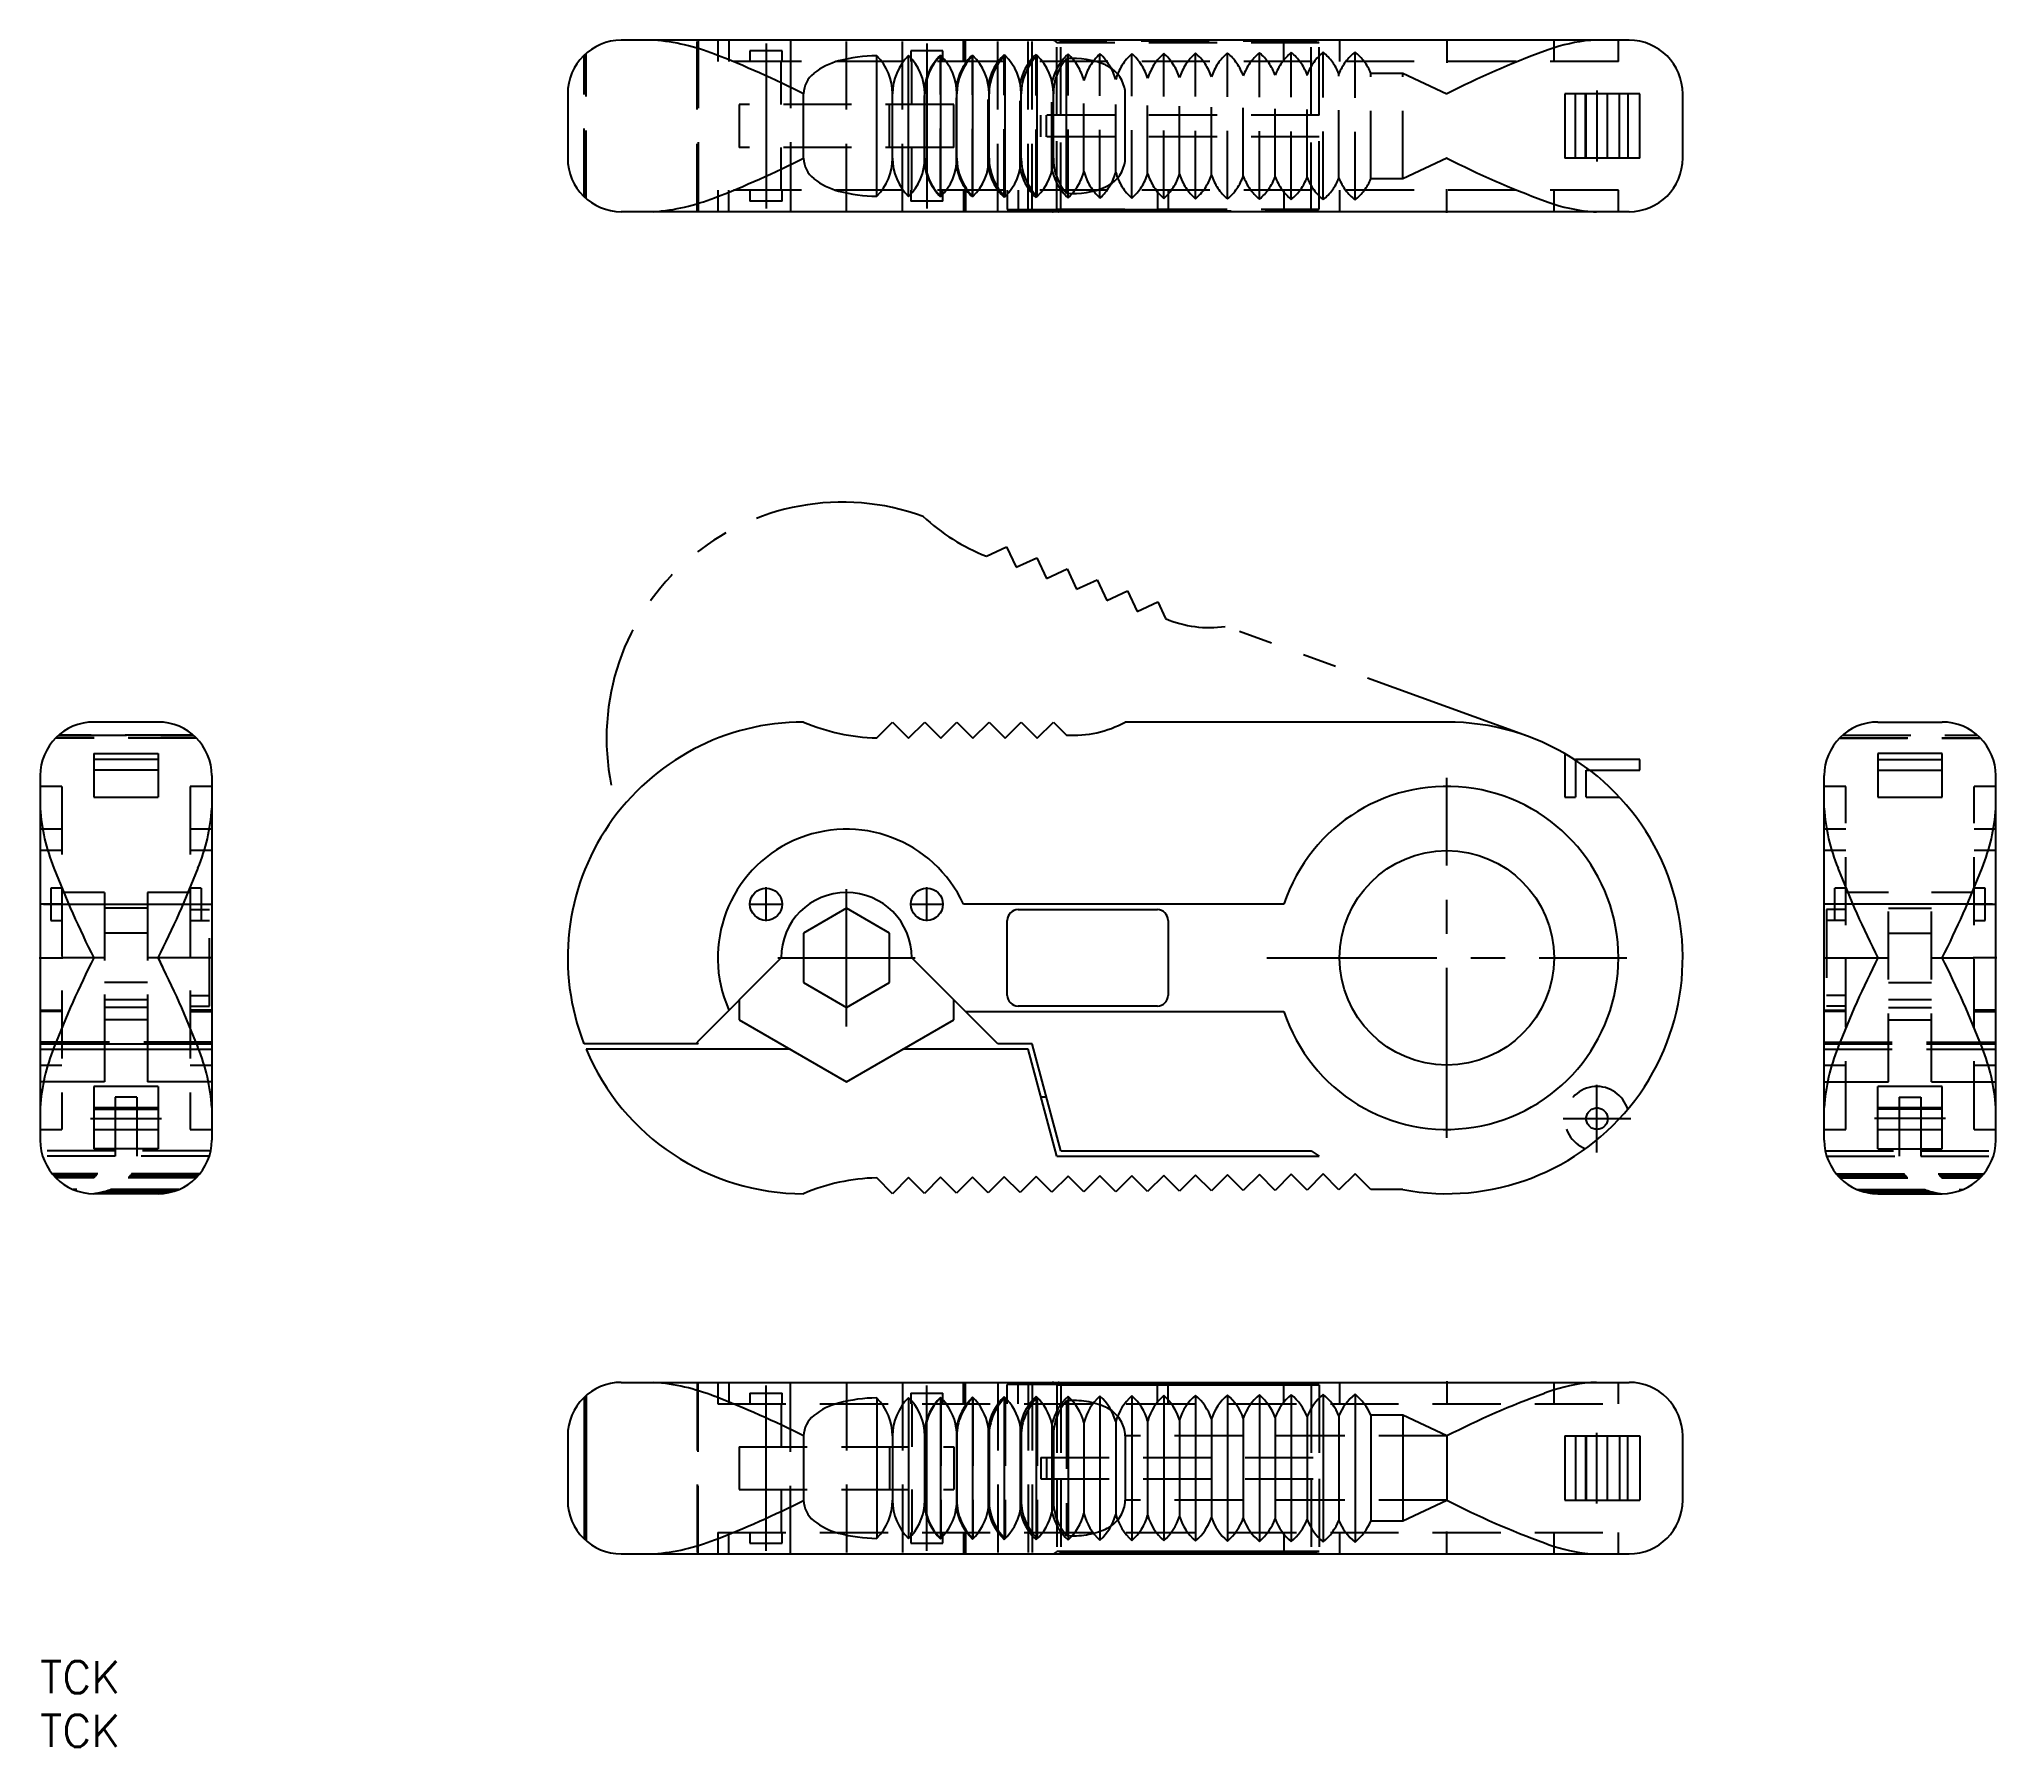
# Model space of a CAD drawing. Extents: x 0 to 182, y -8 to 151.
import ezdxf

# ---------------------------------------------------------------- set-up
doc = ezdxf.new("R2010")
doc.units = 0
doc.header["$LTSCALE"] = 0.5
for name, pattern in [('CENTER', [50.8, 31.75, -6.35, 6.35, -6.35]), ('DASHED', [19.05, 12.7, -6.35]), ('PHANTOM', [63.5, 31.75, -6.35, 6.35, -6.35, 6.35, -6.35])]:
    doc.linetypes.add(name, pattern=pattern)
for name, color, linetype in [('MSM_CENTER', 1, 'CENTER'), ('MSM_CONTINUOUS', 7, 'CONTINUOUS'), ('MSM_DASHED', 4, 'DASHED'), ('MSM_IMAGINARY', 6, 'PHANTOM'), ('MSM_PART_NUMBER', 7, 'CONTINUOUS')]:
    doc.layers.add(name, color=color, linetype=linetype)
doc.styles.get("Standard").update_dxf_attribs({"font": 'txt.shx', "height": 3, "bigfont": 'bigfont.shx'})

msp = doc.modelspace()

# ---------------------------------------------------------------- linework, layer by layer
at = {"layer": 'MSM_CENTER'}
for p, q in [((67.7, 150.9), (67.7, 135.5)), ((82.7, 150.9), (82.7, 135.5)), ((131.2, 151.3), (131.2, 149.1)), ((145.2, 146.5), (145.2, 139.9)), ((131.2, 135.1), (131.2, 137.3)), ((131.2, 48.8), (131.2, 82.4)), ((67.7, 69.03), (67.7, 72.18)), ((75.2, 59.2), (75.2, 72)), ((82.7, 69.03), (82.7, 72.18)), ((0.3, 70.6), (15.7, 70.6)), ((66.12, 70.6), (69.28, 70.6)), ((81.12, 70.6), (84.28, 70.6)), ((182.1, 70.6), (166.7, 70.6)), ((-0.1, 65.6), (2.1, 65.6)), ((16.1, 65.6), (13.9, 65.6)), ((68.8, 65.6), (81.6, 65.6)), ((114.4, 65.6), (148, 65.6)), ((166.3, 65.6), (168.5, 65.6)), ((182.5, 65.6), (180.3, 65.6)), ((145.2, 47.45), (145.2, 53.75)), ((4.7, 50.6), (11.3, 50.6)), ((142.05, 50.6), (148.35, 50.6)), ((177.7, 50.6), (171.1, 50.6)), ((67.7, 10.3), (67.7, 25.7)), ((82.7, 10.3), (82.7, 25.7)), ((131.2, 26.1), (131.2, 23.9)), ((145.2, 14.7), (145.2, 21.3)), ((131.2, 9.9), (131.2, 12.1))]:
    msp.add_line(p, q, dxfattribs=at)
at = {"layer": 'MSM_CONTINUOUS'}
for p, q in [((148.2, 151.2), (54.2, 151.2)), ((78.03, 136.65), (78.03, 149.75)), ((81, 136.63), (81, 149.77)), ((84, 136.63), (84, 149.77)), ((87, 136.63), (87, 149.77)), ((90, 136.63), (90, 149.77)), ((93, 136.63), (93, 149.77)), ((95.72, 136.93), (95.72, 149.47)), ((49.2, 146.2), (49.2, 140.2)), ((71.2, 140.2), (71.2, 146.2)), ((79.5, 140.2), (79.5, 146.2)), ((82.5, 140.2), (82.5, 146.2)), ((85.5, 140.2), (85.5, 146.2)), ((88.5, 140.2), (88.5, 146.2)), ((91.5, 140.2), (91.5, 146.2)), ((94.5, 140.2), (94.5, 146.2)), ((101.2, 140.2), (101.2, 146.2)), ((149.2, 146.2), (142.2, 146.2)), ((142.2, 146.2), (142.2, 140.2)), ((143.2, 140.2), (143.2, 146.2)), ((149.2, 140.2), (149.2, 146.2)), ((153.2, 140.2), (153.2, 146.2)), ((149.2, 140.2), (142.2, 140.2)), ((148.2, 135.2), (54.2, 135.2)), ((11, 87.6), (5, 87.6)), ((78.03, 86.13), (79.5, 87.6)), ((79.5, 87.6), (81, 86.1)), ((81, 86.1), (82.5, 87.6)), ((82.5, 87.6), (84, 86.1)), ((84, 86.1), (85.5, 87.6)), ((85.5, 87.6), (87, 86.1)), ((87, 86.1), (88.5, 87.6)), ((88.5, 87.6), (90, 86.1)), ((90, 86.1), (91.5, 87.6)), ((91.5, 87.6), (93, 86.1)), ((93, 86.1), (94.5, 87.6)), ((94.5, 87.6), (95.72, 86.38)), ((131.2, 87.6), (101.2, 87.6)), ((168.1, 86.36), (168.13, 86.38)), ((171.4, 87.6), (177.4, 87.6)), ((180.67, 86.38), (180.7, 86.36)), ((180.7, 86.36), (180.7, 86.36)), ((149.2, 84.1), (143.2, 84.1)), ((143.2, 84.1), (143.2, 84.04)), ((149.2, 83.1), (149.2, 84.1)), ((177.4, 84.65), (171.4, 84.65)), ((171.4, 84.65), (171.4, 80.6)), ((171.4, 84.1), (177.4, 84.1)), ((177.4, 80.6), (177.4, 84.65)), ((0, 82.6), (0, 48.6)), ((16, 82.6), (16, 48.6)), ((144.53, 83.1), (149.2, 83.1)), ((166.4, 48.6), (166.4, 82.6)), ((171.4, 83.1), (177.4, 83.1)), ((182.4, 48.6), (182.4, 82.6)), ((171.4, 80.6), (177.4, 80.6)), ((75.2, 70.22), (71.2, 67.91)), ((79.2, 67.91), (75.2, 70.22)), ((116, 70.6), (86.11, 70.6)), ((91.2, 70.1), (104.2, 70.1)), ((71.2, 67.91), (71.2, 63.29)), ((79.2, 63.29), (79.2, 67.91)), ((90.2, 62.1), (90.2, 69.1)), ((105.2, 69.1), (105.2, 62.1)), ((69.1, 65.6), (61.26, 57.75)), ((89.33, 57.57), (81.3, 65.6)), ((71.2, 63.29), (75.2, 60.98)), ((75.2, 60.98), (79.2, 63.29)), ((65.2, 61.7), (65.2, 59.83)), ((85.2, 59.83), (85.2, 61.7)), ((86.3, 60.6), (116, 60.6)), ((104.2, 61.1), (91.2, 61.1)), ((65.2, 59.83), (75.2, 54.05)), ((75.2, 54.05), (85.2, 59.83)), ((0, 57.57), (16, 57.57)), ((0, 57.07), (16, 57.07)), ((6, 57.57), (6, 57.07)), ((10, 57.57), (10, 57.07)), ((61.36, 57.57), (50.72, 57.57)), ((69.97, 57.07), (50.92, 57.07)), ((92.14, 57.07), (80.43, 57.07)), ((92.53, 57.57), (89.33, 57.57)), ((94.82, 47.1), (92.14, 57.07)), ((95.2, 47.6), (92.53, 57.57)), ((93.86, 52.6), (93.34, 52.6)), ((171.4, 47.8), (171.4, 51.48)), ((177.4, 51.48), (171.4, 51.48)), ((177.4, 47.8), (177.4, 51.48)), ((171.4, 49.6), (177.4, 49.6)), ((95.2, 47.6), (118.55, 47.6)), ((171.4, 47.8), (177.4, 47.8)), ((94.82, 47.1), (119.29, 47.1)), ((79.5, 43.6), (78.03, 45.07)), ((81, 45.1), (79.5, 43.6)), ((82.47, 43.63), (81, 45.1)), ((83.97, 45.13), (82.47, 43.63)), ((85.45, 43.65), (83.97, 45.13)), ((86.95, 45.15), (85.45, 43.65)), ((88.42, 43.68), (86.95, 45.15)), ((89.92, 45.18), (88.42, 43.68)), ((91.4, 43.7), (89.92, 45.18)), ((92.9, 45.2), (91.4, 43.7)), ((94.37, 43.73), (92.9, 45.2)), ((95.87, 45.23), (94.37, 43.73)), ((97.34, 43.76), (95.87, 45.23)), ((98.84, 45.26), (97.34, 43.76)), ((100.32, 43.78), (98.84, 45.26)), ((101.82, 45.28), (100.32, 43.78)), ((103.29, 43.81), (101.82, 45.28)), ((104.79, 45.31), (103.29, 43.81)), ((106.27, 43.83), (104.79, 45.31)), ((107.77, 45.33), (106.27, 43.83)), ((109.24, 43.86), (107.77, 45.33)), ((110.74, 45.36), (109.24, 43.86)), ((112.21, 43.89), (110.74, 45.36)), ((113.71, 45.39), (112.21, 43.89)), ((115.19, 43.91), (113.71, 45.39)), ((116.69, 45.41), (115.19, 43.91)), ((118.16, 43.94), (116.69, 45.41)), ((119.66, 45.44), (118.16, 43.94)), ((121.14, 43.96), (119.66, 45.44)), ((122.64, 45.46), (121.14, 43.96)), ((124.11, 43.99), (122.64, 45.46)), ((127.08, 43.99), (124.11, 43.99)), ((11, 43.6), (5, 43.6)), ((171.4, 43.6), (177.4, 43.6)), ((54.2, 26), (148.2, 26)), ((94.82, 25.77), (119.29, 25.77)), ((95.2, 25.9), (95.2, 25.77)), ((95.2, 25.9), (118.55, 25.9)), ((118.55, 25.9), (118.55, 25.77)), ((50.72, 24.59), (50.72, 11.41)), ((50.92, 24.77), (50.92, 11.23)), ((78.03, 24.55), (78.03, 11.45)), ((81, 24.57), (81, 11.43)), ((83.97, 24.6), (83.97, 11.4)), ((86.95, 24.62), (86.95, 11.38)), ((89.92, 24.65), (89.92, 11.35)), ((92.9, 24.67), (92.9, 11.33)), ((95.87, 24.69), (95.87, 11.31)), ((98.84, 24.72), (98.84, 11.28)), ((101.82, 24.74), (101.82, 11.26)), ((104.79, 24.76), (104.79, 11.24)), ((107.77, 24.79), (107.77, 11.21)), ((110.74, 24.81), (110.74, 11.19)), ((113.71, 24.83), (113.71, 11.17)), ((116.69, 24.85), (116.69, 11.15)), ((119.66, 24.87), (119.66, 11.13)), ((122.64, 24.89), (122.64, 11.11)), ((91.4, 22.01), (91.4, 13.99)), ((94.37, 22.13), (94.37, 13.87)), ((97.34, 22.24), (97.34, 13.76)), ((100.32, 22.34), (100.32, 13.66)), ((103.29, 22.43), (103.29, 13.57)), ((106.27, 22.51), (106.27, 13.49)), ((109.24, 22.59), (109.24, 13.41)), ((112.21, 22.67), (112.21, 13.33)), ((115.19, 22.74), (115.19, 13.26)), ((118.16, 22.81), (118.16, 13.19)), ((121.14, 22.87), (121.14, 13.13)), ((124.11, 22.93), (124.11, 13.07)), ((127.08, 22.93), (124.11, 22.93)), ((131.2, 21), (127.08, 22.93)), ((127.08, 22.93), (127.08, 13.07)), ((49.2, 21), (49.2, 15)), ((71.2, 21), (71.2, 15)), ((79.5, 21), (79.5, 15)), ((82.47, 21.51), (82.47, 14.49)), ((85.45, 21.72), (85.45, 14.28)), ((88.42, 21.88), (88.42, 14.12)), ((144.13, 21), (144.13, 15)), ((144.13, 21), (148.07, 21)), ((144.2, 21), (144.2, 15)), ((146.2, 15), (146.2, 21)), ((148.07, 15), (148.07, 21)), ((153.2, 15), (153.2, 21)), ((127.08, 13.07), (131.2, 15)), ((144.13, 15), (148.07, 15)), ((124.11, 13.07), (127.08, 13.07)), ((54.2, 10), (148.2, 10)), ((119.29, 10.23), (94.82, 10.23)), ((95.2, 10.23), (95.2, 10.1)), ((118.55, 10.1), (95.2, 10.1)), ((118.55, 10.23), (118.55, 10.1))]:
    msp.add_line(p, q, dxfattribs=at)
for centre, radius in [((131.2, 65.6), 10), ((67.7, 70.6), 1.5), ((82.7, 70.6), 1.5)]:
    msp.add_circle(centre, radius, dxfattribs=at)
for centre, radius, start, end in [((54.2, 146.2), 5, 90, 180), ((55.92, 132.63), 18.61, 68.0452, 85.9555), ((27.56, 59.2), 97.34, 63.3599, 68.7198), ((78.17, 135.37), 14.38, 90.5606, 104.9013), ((74.5, 146.2), 5, 0, 45.1551), ((84.5, 146.2), 5, 134.427, 180), ((77.5, 146.2), 5, 0, 45.573), ((87.5, 146.2), 5, 134.427, 180), ((80.5, 146.2), 5, 0, 45.573), ((90.5, 146.2), 5, 134.427, 180), ((83.5, 146.2), 5, 0, 45.573), ((93.5, 146.2), 5, 134.427, 180), ((86.5, 146.2), 5, 360, 45.573), ((96.5, 146.2), 5, 134.427, 180), ((89.5, 146.2), 5, 360, 45.573), ((168.98, 72.16), 83.12, 110.1838, 117.0344), ((146.5, 133.55), 17.75, 97.8777, 110.4424), ((145.2, 142.24), 8.96, 90.2301, 97.2616), ((148.2, 146.2), 5, 0, 90), ((73.69, 146.14), 2.49, 127.8072, 178.6794), ((76.05, 143.22), 6.25, 104.6335, 128.4422), ((99.5, 146.2), 5, 139.0814, 180), ((96.37, 141.99), 7.52, 66.5909, 94.9274), ((98.16, 146.07), 3.06, 13.8561, 67.0756), ((98.47, 146.2), 2.73, 359.9995, 12.6801), ((54.2, 140.2), 5, 180, 270), ((27.56, 227.2), 97.34, 291.2802, 296.6401), ((73.69, 140.26), 2.49, 181.3206, 232.1928), ((74.5, 140.2), 5, 314.8449, 360), ((84.5, 140.2), 5, 180, 225.573), ((77.5, 140.2), 5, 314.427, 0), ((87.5, 140.2), 5, 180, 225.573), ((80.5, 140.2), 5, 314.427, 360), ((90.5, 140.2), 5, 180, 225.573), ((83.5, 140.2), 5, 314.427, 360), ((93.5, 140.2), 5, 180, 225.573), ((86.5, 140.2), 5, 314.427, 0), ((96.5, 140.2), 5, 180, 225.573), ((89.5, 140.2), 5, 314.427, 0), ((99.5, 140.2), 5, 180, 220.9186), ((98.16, 140.33), 3.06, 292.9244, 346.1439), ((98.47, 140.2), 2.73, 347.3199, 0.0005), ((168.98, 214.24), 83.12, 242.9656, 249.8162), ((148.2, 140.2), 5, 270, 0), ((76.05, 143.18), 6.25, 231.5578, 255.3665), ((78.17, 151.03), 14.38, 255.0987, 269.4394), ((96.37, 144.41), 7.52, 265.0726, 293.4091), ((55.92, 153.77), 18.61, 274.0445, 291.9548), ((146.5, 152.85), 17.75, 249.5576, 262.1223), ((145.2, 144.16), 8.96, 262.7384, 269.7699), ((5, 82.6), 5, 90, 180), ((11, 82.6), 5, 0, 90), ((71.2, 65.6), 22, 90, 201.3999), ((78.43, 104.55), 18.43, 246.8943, 268.7351), ((96.34, 96.52), 10.16, 266.5369, 298.61), ((131.2, 65.6), 22, 259.2057, 90), ((171.4, 82.6), 5, 90, 180), ((177.4, 82.6), 5, 0, 90), ((131.2, 65.6), 16, 198.21, 161.79), ((17.47, 80.63), 17.5, 183.4919, 202.348), ((-1.47, 80.63), 17.5, 337.652, 356.5081), ((183.87, 80.63), 17.5, 183.4919, 202.348), ((164.93, 80.63), 17.5, 337.652, 356.5081), ((75.2, 65.6), 12, 24.6243, 203.9395), ((93.35, 109.83), 98.81, 201.2784, 206.5943), ((-77.35, 109.83), 98.81, 333.4057, 338.7216), ((259.75, 109.83), 98.81, 201.2784, 206.5943), ((89.05, 109.83), 98.81, 333.4057, 338.7216), ((75.2, 65.6), 6.1, 0, 180), ((91.2, 69.1), 1, 90, 180), ((104.2, 69.1), 1, 0, 90), ((93.35, 21.37), 98.81, 153.4057, 158.7216), ((-77.35, 21.37), 98.81, 21.2784, 26.5943), ((259.75, 21.37), 98.81, 153.4057, 158.7216), ((89.05, 21.37), 98.81, 21.2784, 26.5943), ((91.2, 62.1), 1, 180, 270), ((104.2, 62.1), 1, 270, 0), ((17.47, 50.57), 17.5, 157.652, 176.5081), ((-1.47, 50.57), 17.5, 3.4919, 22.348), ((71.2, 65.6), 22, 202.8054, 270), ((75.2, 65.6), 16, 209.3646, 210.1127), ((183.87, 50.57), 17.5, 157.652, 176.5081), ((164.93, 50.57), 17.5, 3.4919, 22.348), ((5, 48.6), 5, 180, 270), ((11, 48.6), 5, 270, 0), ((131.2, 65.6), 22, 234.9032, 237.2362), ((171.4, 48.6), 5, 180, 270), ((177.4, 48.6), 5, 270, 0), ((78.43, 26.64), 18.44, 91.2674, 113.1032), ((54.2, 21), 5, 90, 180), ((55.92, 7.43), 18.61, 68.0452, 85.9555), ((94.39, 25.5), 0.505, 32.9065, 87.4677), ((94.93, 25.58), 0.417, 49.2856, 89.4001), ((116.66, 12.83), 13.2, 78.4951, 81.7694), ((146.5, 8.35), 17.75, 97.8777, 110.4424), ((145.2, 17.04), 8.96, 90.2301, 97.2616), ((148.2, 21), 5, 0, 90), ((27.56, -66), 97.34, 63.3599, 68.7198), ((76.05, 18.02), 6.25, 104.6335, 128.4422), ((78.17, 10.17), 14.38, 90.5606, 104.9013), ((74.5, 21), 5, 0, 45), ((84.5, 21), 5, 134.427, 180), ((77.5, 21), 5, 5.8401, 45.573), ((87.45, 21), 5, 134.0121, 174.0121), ((80.5, 21), 5, 8.2627, 45.9879), ((90.4, 21), 5, 133.6, 171.7373), ((83.5, 21), 5, 10.1241, 46.4), ((93.34, 21), 5, 133.1907, 169.8759), ((86.5, 21), 5, 11.6954, 46.8093), ((96.29, 21), 5, 132.7842, 168.3046), ((89.5, 21), 5, 13.0816, 47.2158), ((99.24, 21), 5, 132.3803, 166.9184), ((92.5, 21), 5, 14.3364, 47.6197), ((102.19, 21), 5, 131.979, 165.6636), ((95.5, 21), 5, 15.4919, 48.021), ((105.14, 21), 5, 131.5802, 164.5081), ((98.5, 21), 5, 16.5688, 48.4198), ((108.09, 21), 5, 131.1839, 163.4312), ((101.5, 21), 5, 17.5816, 48.8161), ((111.03, 21), 5, 130.7899, 162.4184), ((104.5, 21), 5, 18.5408, 49.2101), ((113.98, 21), 5, 130.3983, 161.4592), ((107.5, 21), 5, 19.4543, 49.4543), ((116.93, 21), 5, 130.009, 160.5457), ((110.5, 21), 5, 20.3284, 49.991), ((119.88, 21), 5, 129.6218, 159.6218), ((113.5, 21), 5, 21.1678, 50.3782), ((122.83, 21), 5, 129.2368, 158.8322), ((116.5, 21), 5, 21.9766, 50.7632), ((125.77, 21), 5, 128.8539, 158.0234), ((119.5, 21), 5, 22.7581, 51.1461), ((168.98, -53.04), 83.12, 110.1838, 117.0344), ((73.69, 20.94), 2.49, 127.8072, 178.6794), ((54.2, 15), 5, 180, 270), ((27.56, 102), 97.34, 291.2802, 296.6401), ((73.69, 15.06), 2.49, 181.3206, 232.1928), ((74.5, 15), 5, 315, 360), ((84.5, 15), 5, 180, 225.573), ((168.98, 89.04), 83.12, 242.9656, 249.8162), ((148.2, 15), 5, 270, 0), ((76.05, 17.98), 6.25, 231.5578, 255.3665), ((77.5, 15), 5, 314.427, 354.1599), ((87.45, 15), 5, 185.9879, 225.9879), ((80.5, 15), 5, 314.0121, 351.7373), ((90.4, 15), 5, 188.2627, 226.4), ((83.5, 15), 5, 313.6, 349.8759), ((93.34, 15), 5, 190.1241, 226.8093), ((86.5, 15), 5, 313.1907, 348.3046), ((96.29, 15), 5, 191.6954, 227.2158), ((89.5, 15), 5, 312.7842, 346.9184), ((99.24, 15), 5, 193.0816, 227.6197), ((92.5, 15), 5, 312.3803, 345.6636), ((102.19, 15), 5, 194.3364, 228.021), ((95.5, 15), 5, 311.979, 344.5081), ((105.14, 15), 5, 195.4919, 228.4198), ((98.5, 15), 5, 311.5802, 343.4312), ((108.09, 15), 5, 196.5688, 228.8161), ((101.5, 15), 5, 311.1839, 342.4184), ((111.03, 15), 5, 197.5816, 229.2101), ((104.5, 15), 5, 310.7899, 341.4592), ((113.98, 15), 5, 198.5408, 229.6017), ((107.5, 15), 5, 310.5457, 340.5457), ((116.93, 15), 5, 199.4543, 229.991), ((110.5, 15), 5, 310.009, 339.6716), ((119.88, 15), 5, 200.3782, 230.3782), ((113.5, 15), 5, 309.6218, 338.8322), ((122.83, 15), 5, 201.1678, 230.7632), ((116.5, 15), 5, 309.2368, 338.0234), ((125.77, 15), 5, 201.9766, 231.1461), ((119.5, 15), 5, 308.8539, 337.2419), ((55.92, 28.57), 18.61, 274.0445, 291.9548), ((78.17, 25.83), 14.38, 255.0987, 269.4394), ((146.5, 27.65), 17.75, 249.5576, 262.1223), ((94.39, 10.5), 0.505, 272.5323, 327.0935), ((94.93, 10.42), 0.417, 270.5999, 310.7144), ((116.66, 23.17), 13.2, 278.2306, 281.5049), ((145.2, 18.96), 8.96, 262.7384, 269.7699)]:
    msp.add_arc(centre, radius, start, end, dxfattribs=at)
at = {"layer": 'MSM_DASHED'}
for p, q in [((50.72, 136.61), (50.72, 149.79)), ((50.92, 136.43), (50.92, 149.97)), ((61.26, 135.2), (61.26, 151.2)), ((61.36, 151.2), (61.36, 135.2)), ((63.2, 151.2), (63.2, 149.2)), ((64.23, 151.2), (64.23, 149.2)), ((69.2, 150.2), (66.2, 150.2)), ((66.2, 150.2), (66.2, 149.2)), ((69.2, 149.2), (69.2, 150.2)), ((69.97, 151.2), (69.97, 135.2)), ((75.2, 135.2), (75.2, 151.2)), ((80.43, 135.2), (80.43, 151.2)), ((84.2, 150.2), (81.2, 150.2)), ((81.2, 150.2), (81.2, 149.2)), ((83.97, 136.6), (83.97, 149.8)), ((83.97, 149.8), (84, 149.77)), ((84.2, 149.2), (84.2, 150.2)), ((86.11, 149.2), (86.11, 151.2)), ((86.3, 149.2), (86.3, 151.2)), ((86.95, 136.58), (86.95, 149.82)), ((86.95, 149.82), (87, 149.77)), ((89.33, 135.2), (89.33, 151.2)), ((89.92, 136.55), (89.92, 149.85)), ((89.92, 149.85), (90, 149.77)), ((92.14, 135.2), (92.14, 151.2)), ((92.53, 135.2), (92.53, 151.2)), ((92.9, 136.53), (92.9, 149.87)), ((92.9, 149.87), (93, 149.77)), ((119.29, 150.97), (94.82, 150.97)), ((94.82, 144.2), (94.82, 150.97)), ((95.2, 144.2), (95.2, 151.1)), ((118.55, 151.1), (95.2, 151.1)), ((95.87, 136.51), (95.87, 149.89)), ((98.84, 136.48), (98.84, 149.92)), ((101.82, 136.46), (101.82, 149.94)), ((104.79, 136.44), (104.79, 149.96)), ((107.77, 136.41), (107.77, 149.99)), ((110.74, 136.39), (110.74, 150.01)), ((113.71, 136.37), (113.71, 150.03)), ((116, 149.2), (116, 151.2)), ((116.69, 136.35), (116.69, 150.05)), ((118.55, 144.2), (118.55, 151.1)), ((119.29, 144.2), (119.29, 150.97)), ((119.66, 136.33), (119.66, 150.07)), ((121.2, 151.2), (121.2, 149.2)), ((122.64, 136.31), (122.64, 150.09)), ((141.2, 149.2), (141.2, 151.2)), ((147.2, 149.2), (147.2, 151.2)), ((147.2, 149.2), (63.2, 149.2)), ((69.1, 145.2), (69.1, 149.2)), ((81.3, 145.2), (81.3, 149.2)), ((115.19, 138.46), (115.19, 147.94)), ((118.16, 138.39), (118.16, 148.01)), ((121.14, 138.33), (121.14, 148.07)), ((124.11, 138.27), (124.11, 148.13)), ((124.11, 148.13), (127.08, 148.13)), ((127.08, 138.27), (127.08, 148.13)), ((127.08, 148.13), (131.2, 146.2)), ((82.47, 139.69), (82.47, 146.71)), ((85.45, 139.48), (85.45, 146.92)), ((88.42, 139.32), (88.42, 147.08)), ((91.4, 139.19), (91.4, 147.21)), ((94.37, 139.07), (94.37, 147.33)), ((97.34, 138.96), (97.34, 147.44)), ((100.32, 138.86), (100.32, 147.54)), ((103.29, 138.77), (103.29, 147.63)), ((106.27, 138.69), (106.27, 147.71)), ((109.24, 138.61), (109.24, 147.79)), ((112.21, 138.53), (112.21, 147.87)), ((144.13, 140.2), (144.13, 146.2)), ((144.2, 140.2), (144.2, 146.2)), ((146.2, 140.2), (146.2, 146.2)), ((147.29, 140.2), (147.29, 146.2)), ((148.07, 146.2), (148.07, 140.2)), ((65.2, 145.2), (65.2, 141.2)), ((85.2, 145.2), (65.2, 145.2)), ((79.2, 141.2), (79.2, 145.2)), ((85.2, 141.2), (85.2, 145.2)), ((119.29, 144.2), (93.34, 144.2)), ((93.34, 142.2), (93.34, 144.2)), ((93.86, 142.2), (93.86, 144.2)), ((85.2, 141.2), (65.2, 141.2)), ((69.1, 137.2), (69.1, 141.2)), ((81.3, 137.2), (81.3, 141.2)), ((119.29, 142.2), (93.34, 142.2)), ((94.82, 135.43), (94.82, 142.2)), ((95.2, 135.3), (95.2, 142.2)), ((118.55, 135.3), (118.55, 142.2)), ((119.29, 135.43), (119.29, 142.2)), ((131.2, 140.2), (127.08, 138.27)), ((131.23, 140.19), (131.2, 140.2)), ((147.2, 137.2), (63.2, 137.2)), ((63.2, 137.2), (63.2, 135.2)), ((64.23, 135.2), (64.23, 137.2)), ((66.2, 137.2), (66.2, 136.2)), ((69.2, 136.2), (69.2, 137.2)), ((81.2, 137.2), (81.2, 136.2)), ((84.2, 136.2), (84.2, 137.2)), ((86.11, 137.2), (86.11, 135.2)), ((86.3, 137.2), (86.3, 135.2)), ((90.2, 137.2), (90.2, 135.4)), ((91.2, 137.2), (91.2, 135.4)), ((104.2, 137.2), (104.2, 135.4)), ((105.2, 137.2), (105.2, 135.4)), ((116, 137.2), (116, 135.2)), ((121.2, 137.2), (121.2, 135.2)), ((127.08, 138.27), (124.11, 138.27)), ((141.2, 135.2), (141.2, 137.2)), ((147.2, 135.2), (147.2, 137.2)), ((69.2, 136.2), (66.2, 136.2)), ((84.2, 136.2), (81.2, 136.2)), ((84, 136.63), (83.97, 136.6)), ((87, 136.63), (86.95, 136.58)), ((90, 136.63), (89.92, 136.55)), ((90.2, 135.4), (105.2, 135.4)), ((93, 136.63), (92.9, 136.53)), ((94.79, 135.4), (94.82, 135.43)), ((94.82, 135.43), (119.29, 135.43)), ((95.2, 135.3), (118.55, 135.3)), ((14.57, 86.1), (1.43, 86.1)), ((14.55, 86.13), (1.45, 86.13)), ((1.71, 86.36), (14.29, 86.36)), ((14.27, 86.38), (1.73, 86.38)), ((167.83, 86.1), (180.97, 86.1)), ((167.85, 86.13), (180.95, 86.13)), ((168.11, 86.36), (180.69, 86.36)), ((168.13, 86.38), (180.67, 86.38)), ((5, 84.65), (5, 80.6)), ((5, 84.65), (11, 84.65)), ((11, 84.1), (5, 84.1)), ((11, 84.65), (11, 80.6)), ((142.2, 84.65), (142.2, 80.6)), ((143.2, 84.04), (143.2, 80.6)), ((11, 83.1), (5, 83.1)), ((144.2, 83.1), (144.53, 83.1)), ((144.2, 80.6), (144.2, 83.1)), ((2, 81.6), (0, 81.6)), ((2, 81.6), (2, 49.6)), ((5, 80.6), (11, 80.6)), ((14, 81.6), (14, 49.6)), ((16, 81.6), (14, 81.6)), ((142.2, 80.6), (143.2, 80.6)), ((144.2, 80.6), (147.29, 80.6)), ((168.4, 81.6), (166.4, 81.6)), ((168.4, 49.6), (168.4, 81.6)), ((182.4, 81.6), (180.4, 81.6)), ((180.4, 49.6), (180.4, 81.6)), ((2, 77.6), (0, 77.6)), ((16, 77.6), (14, 77.6)), ((168.4, 77.6), (166.4, 77.6)), ((182.4, 77.6), (180.4, 77.6)), ((2, 75.6), (0, 75.6)), ((16, 75.6), (14, 75.6)), ((168.4, 75.6), (166.4, 75.6)), ((182.4, 75.6), (180.4, 75.6)), ((2, 72.1), (1, 72.1)), ((1, 72.1), (1, 69.1)), ((6, 71.7), (2, 71.7)), ((6, 71.7), (6, 57.57)), ((14, 71.7), (10, 71.7)), ((10, 71.7), (10, 57.57)), ((15, 72.1), (14, 72.1)), ((15, 72.1), (15, 69.1)), ((167.4, 69.1), (167.4, 72.1)), ((168.4, 72.1), (167.4, 72.1)), ((172.4, 71.7), (168.4, 71.7)), ((172.4, 54.05), (172.4, 71.7)), ((176.4, 54.05), (176.4, 71.7)), ((180.4, 71.7), (176.4, 71.7)), ((181.4, 72.1), (180.4, 72.1)), ((181.4, 69.1), (181.4, 72.1)), ((2, 70.6), (0, 70.6)), ((10, 70.22), (6, 70.22)), ((14, 70.6), (16, 70.6)), ((14, 70.1), (15.8, 70.1)), ((15.8, 61.1), (15.8, 70.1)), ((168.4, 70.6), (166.4, 70.6)), ((166.6, 70.1), (166.6, 61.1)), ((168.4, 70.1), (166.6, 70.1)), ((172.4, 70.22), (176.4, 70.22)), ((180.4, 70.6), (182.4, 70.6)), ((1, 69.1), (2, 69.1)), ((10, 67.91), (6, 67.91)), ((14, 69.1), (15.8, 69.1)), ((168.4, 69.1), (166.6, 69.1)), ((172.4, 67.91), (176.4, 67.91)), ((180.4, 69.1), (181.4, 69.1)), ((6, 65.6), (2, 65.6)), ((14, 65.6), (10, 65.6)), ((11, 65.6), (11.41, 64.74)), ((168.4, 65.6), (172.4, 65.6)), ((176.4, 65.6), (180.4, 65.6)), ((177.41, 65.63), (177.4, 65.6)), ((10, 63.29), (6, 63.29)), ((14, 62.1), (15.8, 62.1)), ((168.4, 62.1), (166.6, 62.1)), ((172.4, 63.29), (176.4, 63.29)), ((0, 60.73), (2, 60.73)), ((2, 60.6), (0, 60.6)), ((6, 61.7), (10, 61.7)), ((10, 60.98), (6, 60.98)), ((14, 61.1), (15.8, 61.1)), ((16, 60.73), (14, 60.73)), ((14, 60.6), (16, 60.6)), ((166.4, 60.73), (168.4, 60.73)), ((168.4, 60.6), (166.4, 60.6)), ((168.4, 61.1), (166.6, 61.1)), ((172.4, 61.7), (176.4, 61.7)), ((172.4, 60.98), (176.4, 60.98)), ((182.4, 60.73), (180.4, 60.73)), ((180.4, 60.6), (182.4, 60.6)), ((10, 59.83), (6, 59.83)), ((172.4, 59.83), (176.4, 59.83)), ((16, 57.75), (0, 57.75)), ((6, 57.07), (6, 54.05)), ((10, 57.07), (10, 54.05)), ((166.4, 57.75), (182.4, 57.75)), ((166.4, 57.57), (182.4, 57.57)), ((166.4, 57.07), (182.4, 57.07)), ((0, 55.6), (2, 55.6)), ((14, 55.6), (16, 55.6)), ((166.4, 55.6), (168.4, 55.6)), ((180.4, 55.6), (182.4, 55.6)), ((6, 54.05), (0, 54.05)), ((11, 53.6), (5, 53.6)), ((5, 53.6), (5, 47.8)), ((16, 54.05), (10, 54.05)), ((11, 53.6), (11, 47.8)), ((166.4, 54.05), (172.4, 54.05)), ((171.4, 51.48), (171.4, 53.6)), ((177.4, 53.6), (171.4, 53.6)), ((176.4, 54.05), (182.4, 54.05)), ((177.4, 51.48), (177.4, 53.6)), ((11, 51.6), (5, 51.6)), ((5, 51.48), (11, 51.48)), ((9, 52.6), (7, 52.6)), ((7, 52.6), (7, 47.1)), ((9, 52.6), (9, 47.1)), ((177.4, 51.6), (171.4, 51.6)), ((173.4, 52.6), (175.4, 52.6)), ((173.4, 52.6), (173.4, 47.1)), ((175.4, 52.6), (175.4, 47.1)), ((0, 49.6), (2, 49.6)), ((5, 49.6), (11, 49.6)), ((14, 49.6), (16, 49.6)), ((166.4, 49.6), (168.4, 49.6)), ((180.4, 49.6), (182.4, 49.6)), ((7, 47.6), (0.1, 47.6)), ((11, 47.8), (5, 47.8)), ((15.9, 47.6), (9, 47.6)), ((166.5, 47.6), (173.4, 47.6)), ((175.4, 47.6), (182.3, 47.6)), ((7, 47.1), (0.23, 47.1)), ((15.77, 47.1), (9, 47.1)), ((166.63, 47.1), (173.4, 47.1)), ((175.4, 47.1), (182.17, 47.1)), ((14.89, 45.46), (1.11, 45.46)), ((14.87, 45.44), (1.13, 45.44)), ((14.85, 45.41), (1.15, 45.41)), ((14.83, 45.39), (1.17, 45.39)), ((14.81, 45.36), (1.19, 45.36)), ((14.79, 45.33), (1.21, 45.33)), ((14.76, 45.31), (1.24, 45.31)), ((14.74, 45.28), (1.26, 45.28)), ((14.72, 45.26), (1.28, 45.26)), ((14.69, 45.23), (1.31, 45.23)), ((14.67, 45.2), (1.33, 45.2)), ((14.65, 45.18), (1.35, 45.18)), ((14.62, 45.15), (1.38, 45.15)), ((14.6, 45.13), (1.4, 45.13)), ((14.57, 45.1), (1.43, 45.1)), ((14.55, 45.07), (1.45, 45.07)), ((12.93, 43.99), (3.07, 43.99)), ((12.87, 43.96), (3.13, 43.96)), ((12.81, 43.94), (3.19, 43.94)), ((12.74, 43.91), (3.26, 43.91)), ((12.67, 43.89), (3.33, 43.89)), ((12.59, 43.86), (3.41, 43.86)), ((12.51, 43.83), (3.49, 43.83)), ((167.51, 45.46), (181.29, 45.46)), ((167.53, 45.44), (181.27, 45.44)), ((167.55, 45.41), (181.25, 45.41)), ((167.57, 45.39), (181.23, 45.39)), ((167.59, 45.36), (181.21, 45.36)), ((167.61, 45.33), (181.19, 45.33)), ((167.64, 45.31), (181.16, 45.31)), ((167.66, 45.28), (181.14, 45.28)), ((167.68, 45.26), (181.12, 45.26)), ((167.71, 45.23), (181.09, 45.23)), ((167.73, 45.2), (181.07, 45.2)), ((167.75, 45.18), (181.05, 45.18)), ((167.78, 45.15), (181.02, 45.15)), ((167.8, 45.13), (181, 45.13)), ((167.83, 45.1), (180.97, 45.1)), ((167.85, 45.07), (180.95, 45.07)), ((169.47, 43.99), (179.33, 43.99)), ((169.53, 43.96), (179.27, 43.96)), ((169.59, 43.94), (179.21, 43.94)), ((169.66, 43.91), (179.14, 43.91)), ((169.73, 43.89), (179.07, 43.89)), ((169.81, 43.86), (178.99, 43.86)), ((169.89, 43.83), (178.91, 43.83)), ((12.43, 43.81), (3.57, 43.81)), ((12.34, 43.78), (3.66, 43.78)), ((12.24, 43.76), (3.76, 43.76)), ((12.13, 43.73), (3.87, 43.73)), ((12.01, 43.7), (3.99, 43.7)), ((11.88, 43.68), (4.12, 43.68)), ((11.72, 43.65), (4.28, 43.65)), ((11.51, 43.63), (4.49, 43.63)), ((169.97, 43.81), (178.83, 43.81)), ((170.06, 43.78), (178.74, 43.78)), ((170.16, 43.76), (178.64, 43.76)), ((170.27, 43.73), (178.53, 43.73)), ((170.39, 43.7), (178.41, 43.7)), ((170.52, 43.68), (178.28, 43.68)), ((170.68, 43.65), (178.12, 43.65)), ((170.89, 43.63), (177.91, 43.63)), ((61.26, 26), (61.26, 10)), ((61.36, 10), (61.36, 26)), ((63.2, 26), (63.2, 24)), ((64.23, 26), (64.23, 24)), ((69.97, 10), (69.97, 26)), ((75.2, 26), (75.2, 10)), ((80.43, 26), (80.43, 10)), ((86.11, 24), (86.11, 26)), ((86.3, 24), (86.3, 26)), ((89.33, 26), (89.33, 10)), ((105.2, 25.8), (90.2, 25.8)), ((90.2, 24), (90.2, 25.8)), ((91.2, 24), (91.2, 25.8)), ((92.14, 26), (92.14, 10)), ((92.53, 26), (92.53, 10)), ((94.82, 25.77), (94.82, 19)), ((95.2, 25.77), (95.2, 19)), ((104.2, 24), (104.2, 25.8)), ((105.2, 24), (105.2, 25.8)), ((116, 24), (116, 26)), ((118.55, 25.77), (118.55, 19)), ((119.29, 25.77), (119.29, 19)), ((121.2, 26), (121.2, 24)), ((141.2, 24), (141.2, 26)), ((147.2, 24), (147.2, 26)), ((63.2, 24), (147.2, 24)), ((66.2, 25), (66.2, 24)), ((66.2, 25), (69.2, 25)), ((69.1, 24), (69.1, 20)), ((69.2, 24), (69.2, 25)), ((81.2, 25), (81.2, 24)), ((81.2, 25), (84.2, 25)), ((81.3, 24), (81.3, 20)), ((84, 24.57), (84, 11.43)), ((84.2, 24), (84.2, 25)), ((87, 24.57), (87, 11.43)), ((90, 24.57), (90, 11.43)), ((93, 24.57), (93, 11.43)), ((95.72, 24.27), (95.72, 11.73)), ((82.5, 21), (82.5, 15)), ((85.5, 21), (85.5, 15)), ((88.5, 21), (88.5, 15)), ((91.5, 21), (91.5, 15)), ((94.5, 21), (94.5, 15)), ((101.2, 21), (101.2, 15)), ((131.2, 21), (101.2, 21)), ((131.2, 21), (131.2, 15)), ((142.2, 21), (142.2, 15)), ((142.2, 21), (144.13, 21)), ((143.2, 21), (143.2, 15)), ((147.29, 21), (147.29, 15)), ((148.07, 21), (149.2, 21)), ((149.2, 21), (149.2, 15)), ((65.2, 20), (85.2, 20)), ((65.2, 20), (65.2, 16)), ((79.2, 20), (79.2, 16)), ((85.2, 20), (85.2, 16)), ((93.34, 19), (93.34, 17)), ((93.34, 19), (119.29, 19)), ((93.86, 19), (93.86, 17)), ((93.34, 17), (119.29, 17)), ((94.82, 17), (94.82, 10.23)), ((95.2, 17), (95.2, 10.23)), ((118.55, 17), (118.55, 10.23)), ((119.29, 17), (119.29, 10.23)), ((65.2, 16), (85.2, 16)), ((69.1, 16), (69.1, 12)), ((81.3, 16), (81.3, 12)), ((131.2, 15), (101.2, 15)), ((142.2, 15), (144.13, 15)), ((148.07, 15), (149.2, 15)), ((63.2, 12), (63.2, 10)), ((63.2, 12), (147.2, 12)), ((64.23, 10), (64.23, 12)), ((66.2, 12), (66.2, 11)), ((66.2, 11), (69.2, 11)), ((69.2, 11), (69.2, 12)), ((81.2, 12), (81.2, 11)), ((81.2, 11), (84.2, 11)), ((84.2, 11), (84.2, 12)), ((86.11, 12), (86.11, 10)), ((86.3, 12), (86.3, 10)), ((116, 12), (116, 10)), ((121.2, 12), (121.2, 10)), ((141.2, 10), (141.2, 12)), ((147.2, 10), (147.2, 12))]:
    msp.add_line(p, q, dxfattribs=at)
msp.add_circle((145.2, 50.6), 1, dxfattribs=at)
for centre, radius, start, end in [((87.45, 146.2), 5, 134.0121, 174.1599), ((90.4, 146.2), 5, 133.6, 171.7373), ((93.34, 146.2), 5, 133.1907, 169.8759), ((96.29, 146.2), 5, 132.7842, 168.3046), ((99.24, 146.2), 5, 132.3803, 166.9184), ((94.38, 150.67), 0.532, 34.3526, 86.0217), ((94.92, 150.75), 0.447, 50.6823, 88.0035), ((92.5, 146.2), 5, 14.3364, 47.6197), ((102.19, 146.2), 5, 131.979, 165.6636), ((95.5, 146.2), 5, 15.4919, 48.021), ((105.14, 146.2), 5, 131.5802, 164.5081), ((98.5, 146.2), 5, 16.5688, 48.4198), ((108.09, 146.2), 5, 131.1839, 163.4312), ((101.5, 146.2), 5, 17.5816, 48.8161), ((111.03, 146.2), 5, 130.7899, 162.4184), ((104.5, 146.2), 5, 18.5408, 49.2101), ((113.98, 146.2), 5, 130.3983, 161.4592), ((107.5, 146.2), 5, 19.4543, 49.6017), ((116.93, 146.2), 5, 130.0165, 160.5382), ((110.5, 146.2), 5, 20.3284, 49.991), ((119.88, 146.2), 5, 129.6716, 159.6716), ((113.5, 146.2), 5, 21.1678, 50.3782), ((122.83, 146.2), 5, 129.2368, 158.8322), ((116.66, 138.03), 13.2, 78.495, 81.7695), ((116.5, 146.2), 5, 21.9766, 50.7632), ((125.77, 146.2), 5, 128.8539, 158.0234), ((119.5, 146.2), 5, 22.7581, 51.1461), ((87.45, 140.2), 5, 185.8401, 225.9879), ((90.4, 140.2), 5, 188.2627, 226.4), ((93.34, 140.2), 5, 190.1241, 226.8093), ((96.29, 140.2), 5, 191.6954, 227.2158), ((99.24, 140.2), 5, 193.0816, 227.6197), ((92.5, 140.2), 5, 312.3803, 345.6636), ((102.19, 140.2), 5, 194.3364, 228.021), ((95.5, 140.2), 5, 311.979, 344.5081), ((105.14, 140.2), 5, 195.4919, 228.4198), ((98.5, 140.2), 5, 311.5802, 343.4312), ((108.09, 140.2), 5, 196.5688, 228.8161), ((101.5, 140.2), 5, 311.1839, 342.4184), ((111.03, 140.2), 5, 197.5816, 229.2101), ((104.5, 140.2), 5, 310.7899, 341.4592), ((113.98, 140.2), 5, 198.5408, 229.6017), ((107.5, 140.2), 5, 310.3983, 340.5457), ((116.93, 140.2), 5, 199.4618, 229.9835), ((110.5, 140.2), 5, 310.009, 339.6716), ((119.88, 140.2), 5, 200.3284, 230.3284), ((113.5, 140.2), 5, 309.6218, 338.8322), ((122.83, 140.2), 5, 201.1678, 230.7632), ((116.5, 140.2), 5, 309.2368, 338.0234), ((125.77, 140.2), 5, 201.9766, 231.1461), ((119.5, 140.2), 5, 308.8539, 337.2419), ((94.38, 135.73), 0.532, 273.9783, 325.6474), ((94.92, 135.65), 0.447, 271.9965, 309.3177), ((116.66, 148.37), 13.2, 278.2305, 281.505), ((145.2, 50.6), 3, 17.0084, 249.0418), ((87.5, 21), 5, 134.427, 180), ((90.5, 21), 5, 134.427, 180), ((93.5, 21), 5, 134.4269, 180.0001), ((96.5, 21), 5, 134.427, 180), ((99.5, 21), 5, 139.0814, 180), ((96.37, 16.79), 7.52, 66.5909, 94.9274), ((86.5, 21), 5, 360, 11.6954), ((89.5, 21), 5, 0, 13.0816), ((98.16, 20.87), 3.06, 13.8561, 67.0756), ((77.5, 21), 5, 0, 5.8401), ((80.5, 21), 5, 0, 8.2627), ((83.5, 21), 5, 360, 10.1241), ((98.47, 21), 2.73, 359.9995, 12.6801), ((77.5, 15), 5, 354.1599, 360), ((87.5, 15), 5, 180, 225.573), ((80.5, 15), 5, 351.7373, 360), ((90.5, 15), 5, 180, 225.573), ((83.5, 15), 5, 349.8759, 0), ((93.5, 15), 5, 179.9999, 225.5731), ((86.5, 15), 5, 348.3046, 0), ((96.5, 15), 5, 180, 225.573), ((89.5, 15), 5, 346.9184, 360), ((99.5, 15), 5, 180, 220.9186), ((98.47, 15), 2.73, 347.3199, 0.0005), ((98.16, 15.13), 3.06, 292.9244, 346.1439), ((96.37, 19.21), 7.52, 265.0726, 293.4091)]:
    msp.add_arc(centre, radius, start, end, dxfattribs=at)
at = {"layer": 'MSM_IMAGINARY'}
for p, q in [((88.25, 103.07), (90.14, 103.95)), ((90.14, 103.95), (91.03, 102.03)), ((91.03, 102.03), (92.96, 102.92)), ((92.96, 102.92), (93.85, 101)), ((93.85, 101), (95.78, 101.9)), ((95.78, 101.9), (96.67, 99.98)), ((96.67, 99.98), (98.59, 100.87)), ((98.59, 100.87), (99.49, 98.95)), ((99.49, 98.95), (101.41, 99.85)), ((101.41, 99.85), (102.31, 97.92)), ((102.31, 97.92), (104.23, 98.82)), ((104.23, 98.82), (104.96, 97.26)), ((138.72, 86.27), (110.53, 96.53))]:
    msp.add_line(p, q, dxfattribs=at)
for centre, radius, start, end in [((74.82, 86.11), 22, 70.0085, 191.5255), ((94.93, 120.25), 18.43, 226.9028, 248.7436), ((109.01, 106.57), 10.16, 246.5454, 278.6185)]:
    msp.add_arc(centre, radius, start, end, dxfattribs=at)

# ---------------------------------------------------------------- texts
at = {"layer": 'MSM_PART_NUMBER'}
for p in [(0, -3), (0, -8)]:
    msp.add_text('TCK', height=3, dxfattribs=at).set_placement(p)

doc.saveas('drawing.dxf')
